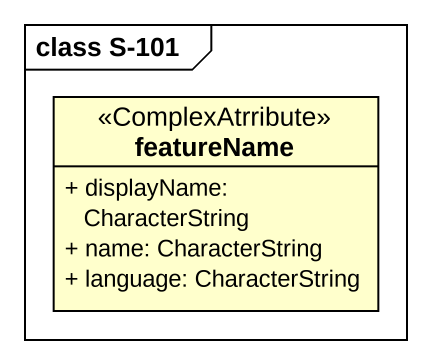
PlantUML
@startuml
mainframe class S-101
hide circle
hide empty members
skinparam classAttributeIconSize 0
class featureName <<ComplexAtrribute>> {
  + displayName: CharacterString
  + name: CharacterString
  + language: CharacterString
}
@enduml
